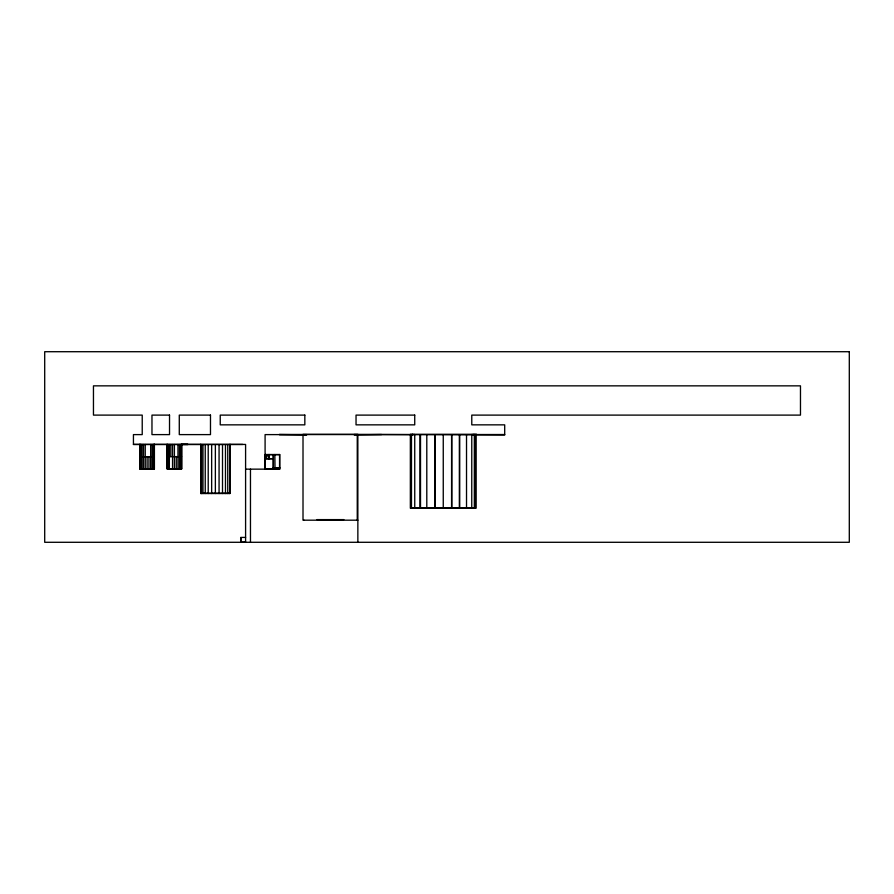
<?xml version="1.0" encoding="UTF-8"?>
<svg xmlns="http://www.w3.org/2000/svg" width="894" height="894" viewBox="0 0 894 894"><rect width="100%" height="100%" fill="white"/><g stroke="black" fill="none" stroke-linecap="round" stroke-linejoin="round"><path stroke-width="1.34" d="M265.261 458.7L265.093 468.981L279.721 468.981M265.093 458.957L273.385 458.7L265.261 458.544M306.664 434.853L279.23 434.529L381.626 434.529L354.203 434.853M354.203 434.529L414.727 434.529L414.749 508.15M504.697 434.529L471.775 434.529L471.753 508.15M306.664 434.607L265.093 434.607L265.093 469.149M133.441 444.363L245.593 444.441L245.593 542.289M242.665 444.441L133.441 444.519L133.441 434.607L142.224 434.607L142.224 415.107L93.457 415.107L93.457 385.85L800.476 385.85L800.476 415.107L471.775 415.107L471.775 424.851L504.697 424.851L504.697 435.009L381.816 434.529M153.142 445.011L154.126 445.011M265.093 454.521L279.721 454.521L279.721 469.149L245.593 469.149M265.261 454.677L279.565 454.677M265.093 455.895L269.072 455.895M265.261 456.096L266.479 456.096M265.261 456.309L266.479 456.309M265.261 456.51L266.479 456.51M139.945 456.711L154.249 456.633M167.245 456.633L181.549 456.633M265.261 456.711L266.479 456.711M265.261 456.912L266.479 456.912M265.261 457.113L266.479 457.113M265.261 457.326L266.479 457.326M265.261 457.527L266.479 457.527M265.261 457.728L266.479 457.728M265.261 457.929L266.479 457.929M265.261 458.13L266.479 458.13M265.261 458.331L266.479 458.331M273.218 467.685L279.721 467.685M273.061 467.841L279.565 467.841M139.945 468.735L154.249 468.735M167.245 468.735L181.549 468.735M201.061 493.197L229.657 493.197M317.024 519.615L343.844 519.615M357.857 520.185L303.01 520.185L303.01 434.361L357.857 434.361L357.857 542.289M245.593 537.417L240.721 537.417L240.721 542.289M245.425 542.122L240.877 542.122L240.877 537.573M181.717 444.519L188.053 444.441L181.717 444.363L181.717 468.903L167.089 468.903L167.089 444.273M265.25 458.957L265.261 468.981M268.725 455.895L268.915 458.544M475.44 508.15L411.072 508.15M475.049 435.009L475.049 508.15M474.334 435.009L474.334 508.15M473.976 434.283L473.976 435.009M466.523 435.009L466.523 508.15M459.706 435.009L459.706 508.15M459.348 435.009L459.348 508.15M451.772 435.009L451.772 508.15M451.582 435.009L451.582 508.15M443.256 435.009L443.256 508.15M434.92 435.009L434.92 508.15M434.741 435.009L434.741 508.15M426.796 435.009L426.796 508.15M420.504 435.009L420.504 508.15M419.979 435.009L419.979 508.15M412.536 434.283L412.536 435.009M411.463 435.009L411.463 508.15M357.254 434.853L357.254 520.185M303.614 519.615L303.614 520.185M279.565 454.521L279.565 468.981M274.849 454.521L275.006 467.685M273.385 454.677L273.385 469.149M273.218 454.677L273.218 469.149M269.072 454.521L269.072 458.544M268.915 454.521L268.915 458.7M265.261 454.521L265.261 469.149M250.465 469.149L250.465 542.289M229.993 444.273L229.993 493.522L200.737 493.522L200.737 444.273M229.657 444.765L229.657 493.522M227.746 444.765L227.746 493.522M225.478 444.765L225.478 493.522M222.505 444.765L222.505 493.522M219.064 444.765L219.064 493.522M215.365 444.765L215.365 493.522M211.654 444.765L211.654 493.522M208.213 444.765L208.213 493.522M205.24 444.765L205.24 493.522M202.972 444.765L202.972 493.522M201.541 444.765L201.541 493.522M201.061 444.765L201.061 493.522M181.549 444.519L181.549 468.903M181.225 444.273L181.303 468.903M180.599 444.519L180.599 468.903M179.459 444.519L179.459 468.903M177.973 444.519L177.973 468.903M176.252 456.633L176.252 468.903M174.397 444.519L174.397 468.903M172.553 444.519L172.553 468.903M170.821 444.519L170.821 456.633M169.346 444.519L169.346 468.903M168.206 444.519L168.206 468.903M167.491 444.519L167.435 456.633M167.245 444.519L167.245 468.903M154.405 444.273L154.405 468.903L139.777 468.903L139.777 444.273M154.249 444.519L154.249 468.903M154.003 468.903L153.924 444.273M153.287 444.519L153.287 468.903M152.148 444.519L152.148 468.903M150.673 444.519L150.673 468.903M148.952 456.633L148.952 468.903M147.097 456.633L147.097 468.903M145.241 444.519L145.241 468.903M143.521 444.519L143.521 468.903M142.034 444.519L142.034 468.903M140.76 444.363L140.906 468.903M140.19 456.633L140.19 468.903M139.945 444.519L139.945 468.903M849.3 351.711L44.7 351.711L44.7 542.289L849.3 542.289L849.3 351.711M169.525 415.107L151.969 415.107L151.969 434.607L169.525 434.607L169.525 415.107M210.481 415.107L179.281 415.107L179.281 434.607L210.481 434.607L210.481 415.107M304.832 415.107L220.237 415.107L220.237 424.851L304.832 424.851L304.832 415.107M414.727 415.107L356.036 415.107L356.036 424.851L414.727 424.851L414.727 415.107M476.167 434.283L410.346 434.283L410.346 508.15L476.167 508.15L476.167 434.283"/></g></svg>
